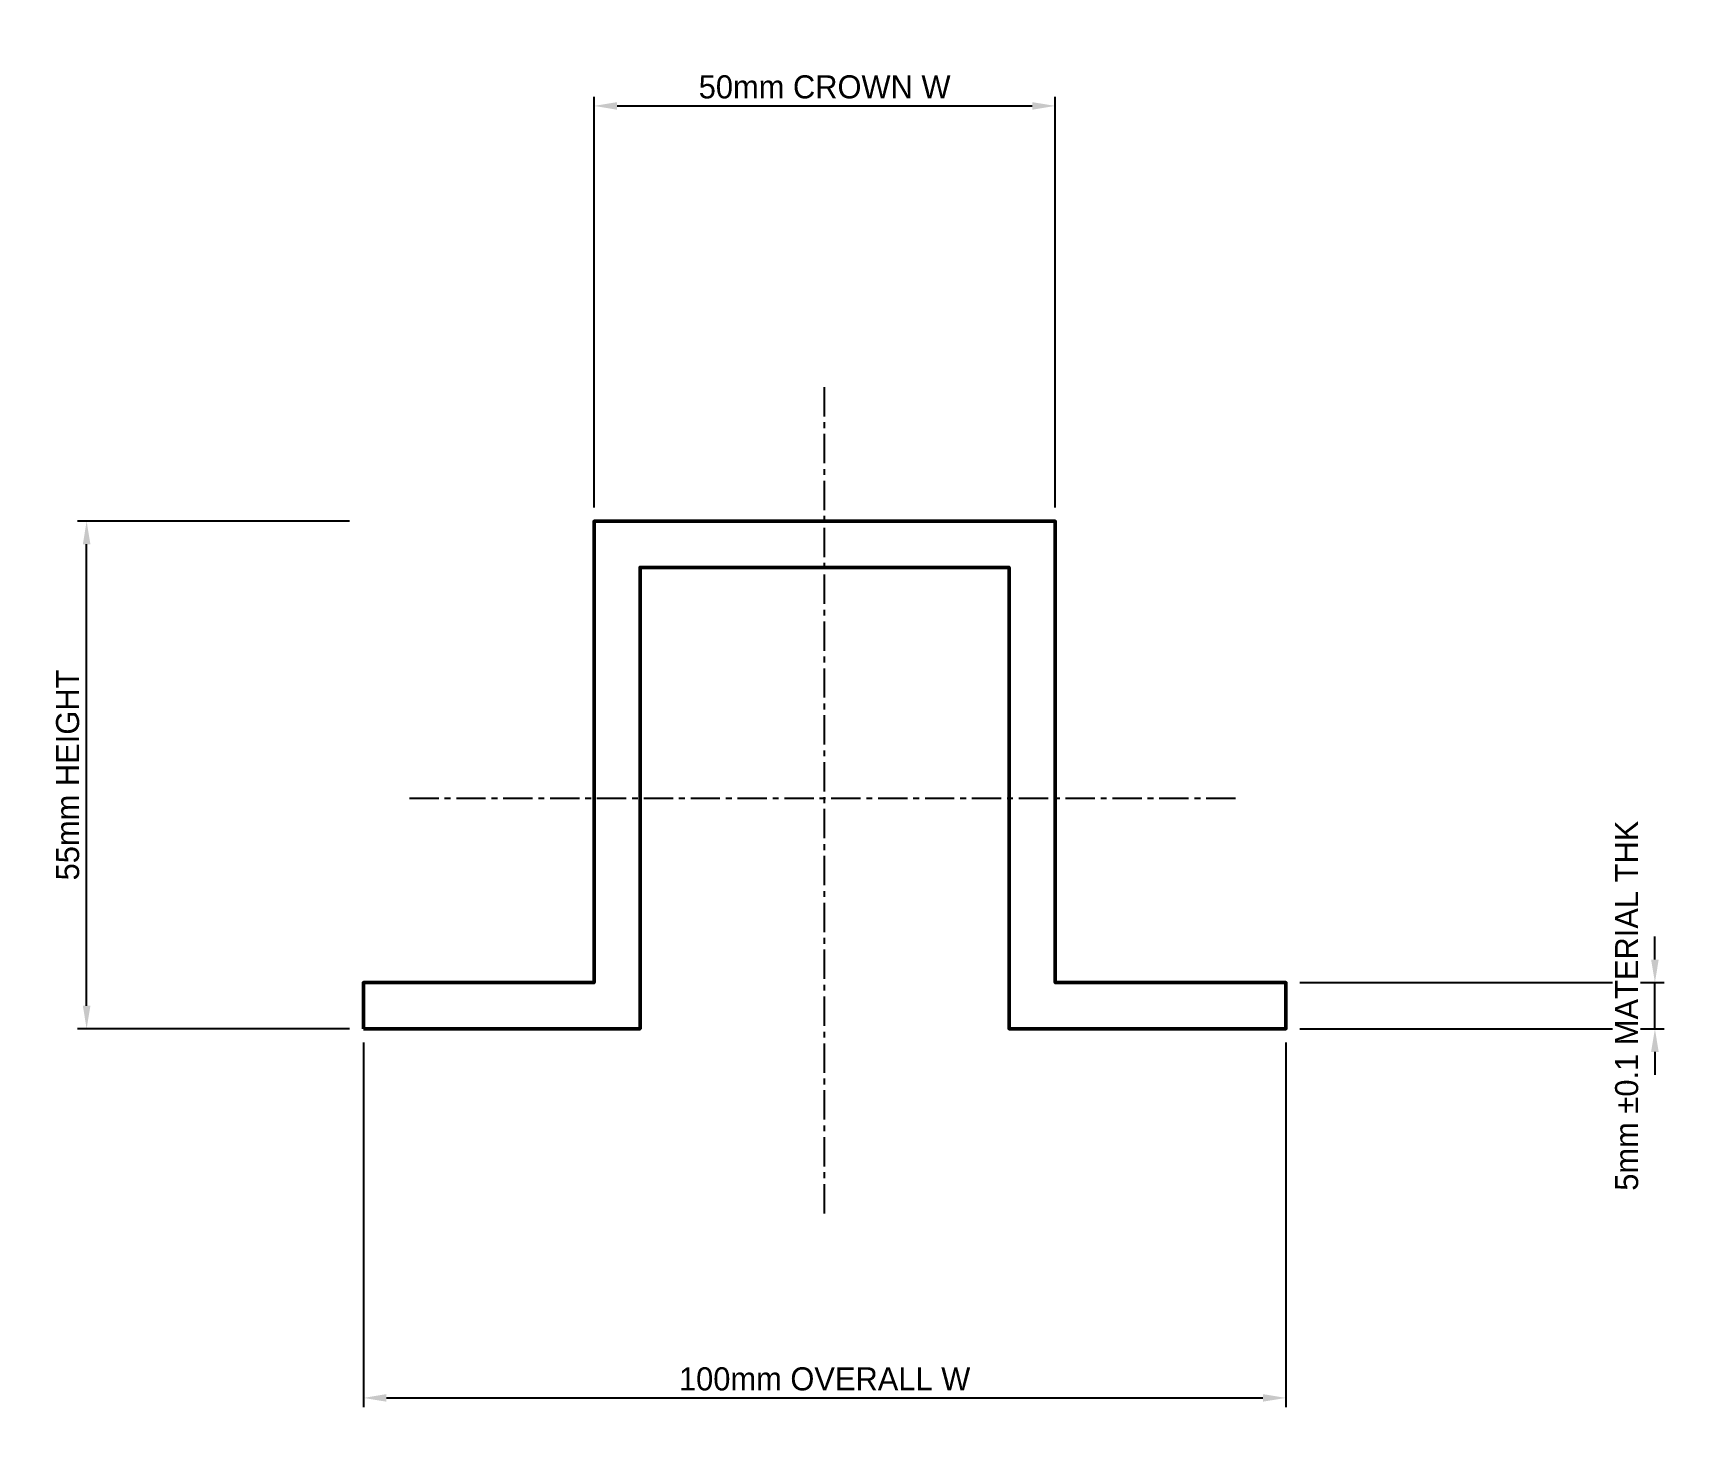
# Model space of a CAD drawing. Header units: metres. Extents: x -36 to 145, y -44 to 108.
import ezdxf

# ---------------------------------------------------------------- set-up
doc = ezdxf.new("R2010")
doc.units = ezdxf.units.M
doc.linetypes.add('CENTER', pattern=[5.08, 3.175, -0.635, 0.635, -0.635])
for name, color, linetype, lineweight in [('CENTERLINES', 7, 'CENTER', 25), ('DIMENSIONS', 7, 'Continuous', 25), ('GEOMETRY', 7, 'Continuous', 50)]:
    doc.layers.add(name, color=color, linetype=linetype, lineweight=lineweight)
doc.dimstyles.new('ENGINEERING_STYLE', dxfattribs={"dimtxt": 2.5, "dimasz": 2.5, "dimexe": 1, "dimexo": 1.5, "dimgap": 0.8, "dimtad": 1, "dimcen": 2.5, "dimazin": 3, "dimtfac": 1, "dimtmove": 0, "dimatfit": 3, "dimtfill": 1})

msp = doc.modelspace()

# ---------------------------------------------------------------- linework, layer by layer
at = {"layer": 'CENTERLINES'}
for p, q in [((50, -20), (50, 70)), ((5, 25), (95, 25))]:
    msp.add_line(p, q, dxfattribs=at)
at = {"layer": 'GEOMETRY'}
msp.add_lwpolyline([(0, 0), (30, 0), (30, 50), (70, 50), (70, 0), (100, 0), (100, 5), (75, 5), (75, 55), (25, 55), (25, 5), (0, 5)], close=True, dxfattribs=at)

# ---------------------------------------------------------------- next in the draw order: dimensions: what is measured, and where the dimension line sits
at = {"layer": 'DIMENSIONS'}
for base, p1, p2, text in [((25, 100), (25, 55), (75, 55), '50mm CROWN W'), ((0, -40), (0, 0), (100, 0), '100mm OVERALL W')]:
    msp.add_linear_dim(base=base, p1=p1, p2=p2, text=text, dimstyle='ENGINEERING_STYLE', dxfattribs=at).render()

# ---------------------------------------------------------------- next in the draw order: dimensions: what is measured, and where the dimension line sits
for base, p1, p2, text in [((-30, 0), (0, 0), (0, 55), '55mm HEIGHT'), ((140, 0), (100, 0), (100, 5), '5mm %%P0.1 MATERIAL THK')]:
    msp.add_linear_dim(base=base, p1=p1, p2=p2, angle=90, text=text, dimstyle='ENGINEERING_STYLE', dxfattribs=at).render()

doc.saveas('drawing.dxf')
